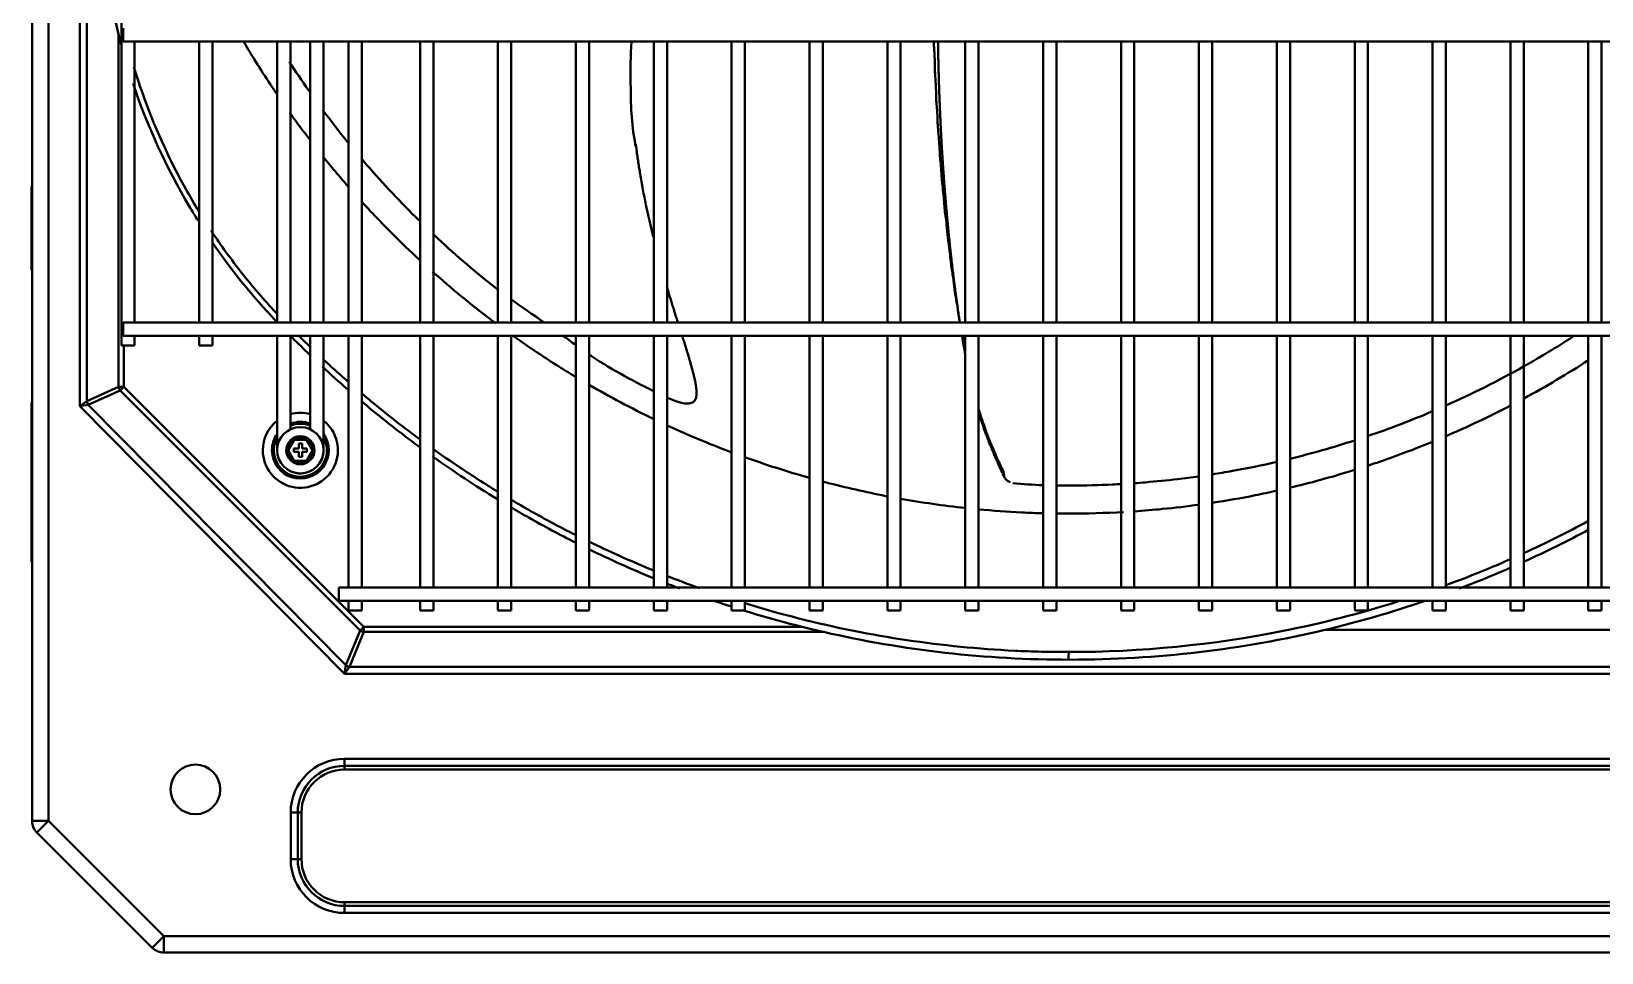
# Model space of a CAD drawing. Extents: x 58467 to 79089, y -33726 to -17391.
# Drawn here: x 72275.28 to 72322.65, y -19329.9 to -19302.1 of the extents above; entities that cross this region are included whole.
import ezdxf

# ---------------------------------------------------------------- set-up
doc = ezdxf.new("R2010")
doc.units = 0
doc.header["$LTSCALE"] = 100
doc.layers.add('+ENTE-ST-DOSEME USTU KONDDRENAJ', color=110, linetype='DOSEMEUSTUKONDENSDRENAJ_LINE', lineweight=40)
doc.linetypes.add('DOSEMEUSTUKONDENSDRENAJ_LINE', pattern='A,300,-40,["CD",Standard,S=15,R=0,X=-35,Y=-7.5],0', length=340)

# ---------------------------------------------------------------- blocks, each defined once
blk = doc.blocks.new('2 KAT SOL')
at = {"color": 3}
for p, q in [((54063.101, -32027.009, -3.539), (54063.101, -31959.004, -3.539)), ((54063.601, -31959.004, -3.539), (54063.601, -32027.009, -3.539)), ((54064.542, -32014.495, -3.539), (54064.542, -31965.44, -3.539)), ((54064.754, -31965.592, -3.539), (54064.754, -32014.343, -3.539)), ((54065.797, -31967.271, -3.539), (54065.797, -32012.664, -3.539)), ((54065.711, -32013.909, -3.539), (54065.711, -32003.262, -3.539)), ((54065.854, -32003.085, -3.539), (54065.854, -32003.285, -3.539)), ((54065.854, -32003.285, -3.539), (54065.854, -32003.485, -3.539)), ((54065.854, -32003.485, -3.539), (54184.216, -32003.485, -3.539)), ((54066.197, -32011.964, -3.539), (54066.197, -32003.485, -3.539)), ((54068.146, -32003.485, -3.539), (54068.146, -32011.964, -3.539)), ((54068.546, -32011.964, -3.539), (54068.546, -32003.485, -3.539)), ((54070.496, -32003.485, -3.539), (54070.496, -32011.963, -3.539)), ((54070.896, -32011.963, -3.539), (54070.896, -32003.485, -3.539)), ((54071.496, -32003.485, -3.539), (54071.496, -32011.964, -3.539)), ((54071.895, -32011.964, -3.539), (54071.896, -32003.485, -3.539)), ((54072.653, -32003.485, -3.539), (54072.653, -32011.963, -3.539)), ((54073.053, -32011.963, -3.539), (54073.053, -32003.485, -3.539)), ((54074.809, -32003.485, -3.539), (54074.809, -32011.963, -3.539)), ((54075.209, -32011.963, -3.539), (54075.209, -32003.485, -3.539)), ((54077.159, -32003.485, -3.539), (54077.159, -32011.963, -3.539)), ((54077.559, -32011.963, -3.539), (54077.559, -32003.485, -3.539)), ((54079.508, -32003.485, -3.539), (54079.508, -32011.963, -3.539)), ((54079.908, -32011.963, -3.539), (54079.908, -32003.485, -3.539)), ((54081.858, -32003.485, -3.539), (54081.858, -32011.963, -3.539)), ((54082.258, -32011.963, -3.539), (54082.258, -32003.485, -3.539)), ((54084.208, -32003.485, -3.539), (54084.208, -32011.963, -3.539)), ((54084.608, -32011.963, -3.539), (54084.608, -32003.485, -3.539)), ((54086.557, -32003.485, -3.539), (54086.557, -32011.963, -3.539)), ((54086.957, -32011.963, -3.539), (54086.957, -32003.485, -3.539)), ((54088.907, -32003.485, -3.539), (54088.907, -32011.963, -3.539)), ((54089.307, -32011.963, -3.539), (54089.307, -32003.485, -3.539)), ((54091.257, -32003.485, -3.539), (54091.257, -32011.963, -3.539)), ((54091.657, -32011.963, -3.539), (54091.657, -32003.485, -3.539)), ((54093.606, -32003.485, -3.539), (54093.606, -32011.963, -3.539)), ((54094.006, -32011.963, -3.539), (54094.006, -32003.485, -3.539)), ((54095.956, -32003.485, -3.539), (54095.956, -32011.963, -3.539)), ((54096.356, -32011.963, -3.539), (54096.356, -32003.485, -3.539)), ((54098.305, -32003.485, -3.539), (54098.305, -32011.963, -3.539)), ((54098.705, -32011.963, -3.539), (54098.705, -32003.485, -3.539)), ((54100.655, -32003.485, -3.539), (54100.655, -32011.963, -3.539)), ((54101.055, -32011.963, -3.539), (54101.055, -32003.485, -3.539)), ((54103.006, -32003.485, -3.539), (54103.006, -32011.963, -3.539)), ((54103.406, -32011.963, -3.539), (54103.406, -32003.485, -3.539)), ((54105.355, -32003.485, -3.539), (54105.355, -32011.963, -3.539)), ((54105.755, -32011.963, -3.539), (54105.755, -32003.485, -3.539)), ((54107.705, -32003.485, -3.539), (54107.705, -32011.963, -3.539)), ((54108.105, -32011.963, -3.539), (54108.105, -32003.485, -3.539)), ((54110.055, -32003.485, -3.539), (54110.055, -32011.963, -3.539)), ((54110.455, -32011.963, -3.539), (54110.455, -32003.485, -3.539)), ((54063.081, -32007.898, -3.539), (54063.081, -32008.198, -3.539)), ((54063.081, -32008.198, -3.539), (54063.081, -32010.382, -3.539)), ((54063.101, -32008.198, -3.539), (54063.081, -32008.198, -3.539)), ((54184.216, -32011.964, -3.539), (54065.854, -32011.964, -3.539)), ((54065.854, -32011.964, -3.539), (54065.854, -32012.164, -3.539)), ((54065.854, -32012.164, -3.539), (54065.854, -32012.364, -3.539)), ((54065.854, -32012.364, -3.539), (54184.216, -32012.364, -3.539)), ((54066.197, -32012.664, -3.539), (54066.197, -32012.364, -3.539)), ((54068.146, -32012.364, -3.539), (54068.146, -32012.664, -3.539)), ((54068.546, -32012.664, -3.539), (54068.546, -32012.364, -3.539)), ((54070.496, -32012.363, -3.539), (54070.496, -32013.498, -3.539)), ((54070.896, -32013.498, -3.539), (54070.896, -32012.363, -3.539)), ((54071.496, -32012.364, -3.539), (54071.496, -32013.498, -3.539)), ((54071.895, -32013.498, -3.539), (54071.895, -32012.364, -3.539)), ((54072.653, -32012.363, -3.539), (54072.653, -32019.962, -3.539)), ((54073.053, -32019.962, -3.539), (54073.053, -32012.363, -3.539)), ((54074.809, -32012.363, -3.539), (54074.809, -32019.962, -3.539)), ((54075.209, -32019.962, -3.539), (54075.209, -32012.363, -3.539)), ((54077.159, -32012.363, -3.539), (54077.159, -32019.962, -3.539)), ((54077.559, -32019.962, -3.539), (54077.559, -32012.363, -3.539)), ((54079.508, -32012.363, -3.539), (54079.508, -32019.962, -3.539)), ((54079.908, -32019.962, -3.539), (54079.908, -32012.363, -3.539)), ((54081.858, -32012.363, -3.539), (54081.858, -32019.962, -3.539)), ((54082.258, -32019.962, -3.539), (54082.258, -32012.363, -3.539)), ((54084.208, -32012.363, -3.539), (54084.208, -32019.962, -3.539)), ((54084.608, -32019.962, -3.539), (54084.608, -32012.363, -3.539)), ((54086.557, -32012.363, -3.539), (54086.557, -32019.962, -3.539)), ((54086.957, -32019.962, -3.539), (54086.957, -32012.363, -3.539)), ((54088.907, -32012.363, -3.539), (54088.907, -32019.962, -3.539)), ((54089.307, -32019.962, -3.539), (54089.307, -32012.363, -3.539)), ((54091.257, -32012.363, -3.539), (54091.257, -32019.962, -3.539)), ((54091.657, -32019.962, -3.539), (54091.657, -32012.363, -3.539)), ((54093.606, -32012.363, -3.539), (54093.606, -32019.962, -3.539)), ((54094.006, -32019.962, -3.539), (54094.006, -32012.363, -3.539)), ((54095.956, -32012.363, -3.539), (54095.956, -32019.962, -3.539)), ((54096.356, -32019.962, -3.539), (54096.356, -32012.363, -3.539)), ((54098.305, -32012.363, -3.539), (54098.305, -32019.962, -3.539)), ((54098.705, -32019.962, -3.539), (54098.705, -32012.363, -3.539)), ((54100.655, -32012.363, -3.539), (54100.655, -32019.962, -3.539)), ((54101.055, -32019.962, -3.539), (54101.055, -32012.363, -3.539)), ((54103.006, -32012.363, -3.539), (54103.006, -32019.962, -3.539)), ((54103.406, -32019.962, -3.539), (54103.406, -32012.363, -3.539)), ((54105.355, -32012.363, -3.539), (54105.355, -32019.962, -3.539)), ((54105.755, -32019.962, -3.539), (54105.755, -32012.363, -3.539)), ((54107.705, -32012.363, -3.539), (54107.705, -32019.962, -3.539)), ((54108.105, -32019.962, -3.539), (54108.105, -32012.363, -3.539)), ((54110.055, -32012.363, -3.539), (54110.055, -32019.962, -3.539)), ((54110.455, -32019.962, -3.539), (54110.455, -32012.363, -3.539)), ((54065.797, -32012.664, -3.539), (54066.197, -32012.664, -3.539)), ((54065.866, -32012.664, -3.539), (54065.866, -32013.909, -3.539)), ((54068.146, -32012.664, -3.539), (54068.546, -32012.664, -3.539)), ((54070.496, -32013.498, -3.539), (54070.496, -32013.781, -3.539)), ((54070.496, -32013.781, -3.539), (54070.496, -32014.147, -3.539)), ((54070.496, -32013.822, -3.539), (54070.496, -32015.806, -3.539)), ((54070.496, -32013.822, -3.539), (54070.496, -32015.82, -3.539)), ((54070.896, -32013.781, -3.539), (54070.896, -32013.498, -3.539)), ((54070.896, -32014.147, -3.539), (54070.896, -32013.781, -3.539)), ((54070.896, -32015.19, -3.539), (54070.896, -32013.822, -3.539)), ((54071.496, -32013.498, -3.539), (54071.496, -32013.781, -3.539)), ((54071.496, -32013.781, -3.539), (54071.496, -32014.147, -3.539)), ((54071.895, -32013.781, -3.539), (54071.895, -32013.498, -3.539)), ((54071.895, -32014.147, -3.539), (54071.895, -32013.781, -3.539)), ((54071.895, -32013.781, -3.539), (54071.895, -32013.781, -3.539)), ((54064.754, -32014.343, -3.539), (54065.711, -32013.909, -3.539)), ((54065.756, -32014.019, -3.539), (54064.799, -32014.453, -3.539)), ((54065.866, -32013.909, -3.539), (54065.711, -32013.909, -3.539)), ((54065.866, -32013.909, -3.539), (54065.756, -32014.019, -3.539)), ((54072.999, -32021.262, -3.539), (54065.756, -32014.019, -3.539)), ((54065.866, -32013.909, -3.539), (54073.109, -32021.152, -3.539)), ((54071.496, -32014.147, -3.539), (54071.496, -32014.429, -3.539)), ((54071.895, -32014.147, -3.539), (54071.895, -32014.147, -3.539)), ((54071.895, -32014.429, -3.539), (54071.895, -32014.147, -3.539)), ((54063.081, -32014.379, -3.539), (54063.081, -32018.862, -3.539)), ((54064.542, -32014.495, -3.539), (54064.754, -32014.343, -3.539)), ((54064.799, -32014.453, -3.539), (54064.542, -32014.495, -3.539)), ((54072.523, -32022.567, -3.539), (54064.542, -32014.495, -3.539)), ((54064.799, -32014.453, -3.539), (54072.565, -32022.309, -3.539)), ((54071.496, -32014.429, -3.539), (54071.496, -32015.19, -3.539)), ((54071.895, -32015.806, -3.539), (54071.895, -32014.429, -3.539)), ((54070.771, -32015.822, -3.539), (54070.983, -32015.454, -3.539)), ((54071.012, -32015.504, -3.539), (54070.829, -32015.822, -3.539)), ((54070.983, -32015.454, -3.539), (54071.408, -32015.454, -3.539)), ((54070.983, -32015.454, -3.539), (54071.012, -32015.504, -3.539)), ((54071.379, -32015.504, -3.539), (54071.012, -32015.504, -3.539)), ((54071.146, -32015.622, -3.539), (54071.246, -32015.622, -3.539)), ((54071.146, -32015.772, -3.539), (54071.146, -32015.622, -3.539)), ((54071.246, -32015.622, -3.539), (54071.246, -32015.772, -3.539)), ((54071.379, -32015.504, -3.539), (54071.408, -32015.454, -3.539)), ((54071.563, -32015.822, -3.539), (54071.379, -32015.504, -3.539)), ((54071.408, -32015.454, -3.539), (54071.621, -32015.822, -3.539)), ((54070.983, -32016.19, -3.539), (54070.771, -32015.822, -3.539)), ((54070.771, -32015.822, -3.539), (54070.829, -32015.822, -3.539)), ((54070.829, -32015.822, -3.539), (54071.012, -32016.14, -3.539)), ((54070.983, -32016.19, -3.539), (54071.012, -32016.14, -3.539)), ((54071.408, -32016.19, -3.539), (54070.983, -32016.19, -3.539)), ((54071.146, -32015.772, -3.539), (54070.996, -32015.772, -3.539)), ((54070.996, -32015.872, -3.539), (54070.996, -32015.772, -3.539)), ((54071.146, -32015.872, -3.539), (54070.996, -32015.872, -3.539)), ((54071.012, -32016.14, -3.539), (54071.379, -32016.14, -3.539)), ((54071.146, -32016.022, -3.539), (54071.146, -32015.872, -3.539)), ((54071.146, -32016.022, -3.539), (54071.246, -32016.022, -3.539)), ((54071.246, -32015.772, -3.539), (54071.396, -32015.772, -3.539)), ((54071.246, -32015.872, -3.539), (54071.246, -32016.022, -3.539)), ((54071.246, -32015.872, -3.539), (54071.396, -32015.872, -3.539)), ((54071.379, -32016.14, -3.539), (54071.563, -32015.822, -3.539)), ((54071.379, -32016.14, -3.539), (54071.408, -32016.19, -3.539)), ((54071.396, -32015.872, -3.539), (54071.396, -32015.772, -3.539)), ((54071.621, -32015.822, -3.539), (54071.408, -32016.19, -3.539)), ((54071.563, -32015.822, -3.539), (54071.621, -32015.822, -3.539)), ((54063.101, -32018.862, -3.539), (54063.081, -32018.862, -3.539)), ((54063.081, -32018.862, -3.539), (54063.081, -32019.162, -3.539)), ((54177.808, -32019.963, -3.539), (54072.353, -32019.963, -3.539)), ((54072.353, -32019.963, -3.539), (54072.353, -32020.163, -3.539)), ((54072.353, -32020.163, -3.539), (54072.353, -32020.363, -3.539)), ((54072.353, -32020.363, -3.539), (54177.808, -32020.363, -3.539)), ((54072.653, -32020.362, -3.539), (54072.653, -32020.663, -3.539)), ((54073.053, -32020.663, -3.539), (54073.053, -32020.362, -3.539)), ((54074.809, -32020.362, -3.539), (54074.809, -32020.663, -3.539)), ((54075.209, -32020.663, -3.539), (54075.209, -32020.362, -3.539)), ((54077.159, -32020.362, -3.539), (54077.159, -32020.663, -3.539)), ((54077.559, -32020.663, -3.539), (54077.559, -32020.362, -3.539)), ((54079.508, -32020.362, -3.539), (54079.508, -32020.663, -3.539)), ((54079.908, -32020.663, -3.539), (54079.908, -32020.362, -3.539)), ((54081.858, -32020.362, -3.539), (54081.858, -32020.663, -3.539)), ((54082.258, -32020.663, -3.539), (54082.258, -32020.362, -3.539)), ((54084.208, -32020.362, -3.539), (54084.208, -32020.663, -3.539)), ((54084.608, -32020.663, -3.539), (54084.608, -32020.362, -3.539)), ((54086.557, -32020.362, -3.539), (54086.557, -32020.663, -3.539)), ((54086.957, -32020.663, -3.539), (54086.957, -32020.362, -3.539)), ((54088.907, -32020.362, -3.539), (54088.907, -32020.663, -3.539)), ((54089.307, -32020.663, -3.539), (54089.307, -32020.362, -3.539)), ((54091.257, -32020.362, -3.539), (54091.257, -32020.663, -3.539)), ((54091.657, -32020.663, -3.539), (54091.657, -32020.362, -3.539)), ((54093.606, -32020.362, -3.539), (54093.606, -32020.663, -3.539)), ((54094.006, -32020.663, -3.539), (54094.006, -32020.362, -3.539)), ((54095.956, -32020.362, -3.539), (54095.956, -32020.663, -3.539)), ((54096.356, -32020.663, -3.539), (54096.356, -32020.362, -3.539)), ((54098.305, -32020.362, -3.539), (54098.305, -32020.663, -3.539)), ((54098.705, -32020.663, -3.539), (54098.705, -32020.362, -3.539)), ((54100.655, -32020.362, -3.539), (54100.655, -32020.663, -3.539)), ((54101.055, -32020.663, -3.539), (54101.055, -32020.362, -3.539)), ((54103.006, -32020.362, -3.539), (54103.006, -32020.663, -3.539)), ((54103.406, -32020.663, -3.539), (54103.406, -32020.362, -3.539)), ((54105.355, -32020.362, -3.539), (54105.355, -32020.663, -3.539)), ((54105.755, -32020.663, -3.539), (54105.755, -32020.362, -3.539)), ((54107.705, -32020.362, -3.539), (54107.705, -32020.663, -3.539)), ((54108.105, -32020.663, -3.539), (54108.105, -32020.362, -3.539)), ((54110.055, -32020.362, -3.539), (54110.055, -32020.663, -3.539)), ((54110.455, -32020.663, -3.539), (54110.455, -32020.362, -3.539)), ((54072.653, -32020.663, -3.539), (54073.053, -32020.663, -3.539)), ((54074.809, -32020.663, -3.539), (54075.209, -32020.663, -3.539)), ((54077.159, -32020.663, -3.539), (54077.559, -32020.663, -3.539)), ((54079.508, -32020.663, -3.539), (54079.908, -32020.663, -3.539)), ((54081.858, -32020.663, -3.539), (54082.258, -32020.663, -3.539)), ((54084.208, -32020.663, -3.539), (54084.608, -32020.663, -3.539)), ((54086.557, -32020.663, -3.539), (54086.957, -32020.663, -3.539)), ((54088.907, -32020.663, -3.539), (54089.307, -32020.663, -3.539)), ((54091.257, -32020.663, -3.539), (54091.657, -32020.663, -3.539)), ((54093.606, -32020.663, -3.539), (54094.006, -32020.663, -3.539)), ((54095.956, -32020.663, -3.539), (54096.356, -32020.663, -3.539)), ((54098.305, -32020.663, -3.539), (54098.705, -32020.663, -3.539)), ((54100.655, -32020.663, -3.539), (54101.055, -32020.663, -3.539)), ((54103.006, -32020.663, -3.539), (54103.406, -32020.663, -3.539)), ((54105.355, -32020.663, -3.539), (54105.755, -32020.663, -3.539)), ((54107.705, -32020.663, -3.539), (54108.105, -32020.663, -3.539)), ((54110.055, -32020.663, -3.539), (54110.455, -32020.663, -3.539)), ((54072.565, -32022.309, -3.539), (54072.999, -32021.262, -3.539)), ((54073.109, -32021.307, -3.539), (54072.675, -32022.355, -3.539)), ((54073.109, -32021.152, -3.539), (54072.999, -32021.262, -3.539)), ((54073.109, -32021.152, -3.539), (54086.336, -32021.152, -3.539)), ((54073.109, -32021.152, -3.539), (54073.109, -32021.307, -3.539)), ((54086.985, -32021.307, -3.539), (54073.109, -32021.307, -3.539)), ((54112.924, -32021.243, -3.539), (54102.103, -32021.243, -3.539)), ((54072.523, -32022.567, -3.539), (54072.565, -32022.309, -3.539)), ((54072.675, -32022.355, -3.539), (54072.523, -32022.567, -3.539)), ((54072.675, -32022.355, -3.539), (54177.529, -32022.355, -3.539)), ((54177.681, -32022.567, -3.539), (54072.523, -32022.567, -3.539)), ((54072.529, -32025.134, -3.539), (54177.674, -32025.134, -3.539)), ((54072.529, -32025.346, -3.539), (54072.529, -32025.134, -3.539)), ((54177.674, -32025.346, -3.539), (54072.529, -32025.346, -3.539)), ((54072.529, -32025.458, -3.539), (54072.529, -32025.346, -3.539)), ((54177.674, -32025.458, -3.539), (54072.529, -32025.458, -3.539)), ((54063.601, -32027.009, -3.539), (54063.101, -32027.009, -3.539)), ((54063.248, -32027.363, -3.539), (54063.601, -32027.009, -3.539)), ((54063.601, -32027.009, -3.539), (54067.079, -32030.483, -3.539)), ((54070.905, -32028.164, -3.539), (54070.905, -32026.758, -3.539)), ((54070.905, -32026.758, -3.539), (54071.118, -32026.758, -3.539)), ((54071.118, -32026.758, -3.539), (54071.118, -32028.164, -3.539)), ((54071.23, -32026.758, -3.539), (54071.118, -32026.758, -3.539)), ((54071.23, -32026.758, -3.539), (54071.23, -32028.164, -3.539)), ((54066.725, -32030.837, -3.539), (54063.248, -32027.363, -3.539)), ((54070.905, -32028.164, -3.539), (54071.118, -32028.164, -3.539)), ((54071.23, -32028.164, -3.539), (54071.118, -32028.164, -3.539)), ((54072.529, -32029.464, -3.539), (54177.674, -32029.464, -3.539)), ((54072.529, -32029.464, -3.539), (54072.529, -32029.576, -3.539)), ((54072.529, -32029.576, -3.539), (54177.674, -32029.576, -3.539)), ((54072.529, -32029.788, -3.539), (54072.529, -32029.576, -3.539)), ((54177.674, -32029.788, -3.539), (54072.529, -32029.788, -3.539)), ((54066.725, -32030.837, -3.539), (54067.079, -32030.483, -3.539)), ((54067.079, -32030.483, -3.539), (54183.081, -32030.483, -3.539)), ((54067.079, -32030.983, -3.539), (54067.079, -32030.483, -3.539)), ((54183.081, -32030.983, -3.539), (54067.079, -32030.983, -3.539))]:
    blk.add_line(p, q, dxfattribs=at)
for centre, radius in [((54071.196, -32015.822, -3.539), 0.7), ((54071.196, -32015.822, -3.539), 0.425), ((54071.196, -32015.822, -3.539), 0.425), ((54068.03, -32026.058, -3.539), 0.75)]:
    blk.add_circle(centre, radius, dxfattribs=at)
for centre, radius, start, end in [((54063.161, -32007.898, -3.539), 0.08, 138.5895, 180), ((54072.529, -32026.758, -3.539), 1.412, 90, 180), ((54072.529, -32026.758, -3.539), 1.3, 90, 180), ((54072.529, -32028.164, -3.539), 1.412, 180, 270), ((54072.529, -32028.164, -3.539), 1.3, 180, 270)]:
    blk.add_arc(centre, radius, start, end, dxfattribs=at)
at = {"color": 3, "extrusion": (0, 0, -1)}
for centre, radius, start, end in [((-54071.196, -32015.822, 3.539), 1.133, 74.6494, 105.3451), ((-54071.196, -32015.822, 3.539), 1.133, 0, 51.8512), ((-54071.196, -32015.822, 3.539), 1.133, 128.1431, 0), ((-54071.196, -32015.822, 3.539), 0.856, 69.5025, 110.4919), ((-54071.196, -32015.822, 3.539), 0.8, 67.978, 112.0104), ((-54071.196, -32015.822, 3.539), 0.856, 0, 35.1956), ((-54071.196, -32015.822, 3.539), 0.856, 144.7874, 0), ((-54071.196, -32015.822, 3.539), 0.8, 0, 28.9576), ((-54071.196, -32015.822, 3.539), 0.8, 151.0199, 0), ((-54063.161, -32019.162, 3.539), 0.08, 318.5895, 0), ((-54072.529, -32026.758, 3.539), 1.624, 0, 90), ((-54063.601, -32027.009, 3.539), 0.5, 315, 0), ((-54072.529, -32028.164, 3.539), 1.624, 270, 0), ((-54067.079, -32030.483, 3.539), 0.5, 270, 315)]:
    blk.add_arc(centre, radius, start, end, dxfattribs=at)
at = {"color": 3}
for centre, major_axis in [((54065.866, -32013.909, -3.539), (0.084, -0.203)), ((54064.909, -32014.343, -3.539), (0.084, -0.203)), ((54073.109, -32021.152, -3.539), (0.203, -0.084)), ((54072.675, -32022.199, -3.539), (0.203, -0.084))]:
    blk.add_ellipse(centre, major_axis=major_axis, ratio=0.678598, start_param=4.438375, end_param=4.986403, dxfattribs=at)
for points, knots in [([(54065.711, -32003.262, -3.539), (54065.423, -32002.109, -3.539), (54065.245, -32000.937, -3.539), (54065.135, -31999.152, -3.539), (54065.199, -31998.556, -3.539), (54065.143, -31997.363, -3.539), (54065.119, -31996.766, -3.539), (54065.009, -31993.778, -3.539), (54064.966, -31991.38, -3.539), (54064.966, -31988.984, -3.539)], [0, 0, 0, 0, 0.25, 0.25, 0.375, 0.375, 0.5, 0.5, 1, 1, 1, 1]), ([(54070.488, -32005.077, -3.539), (54070.42, -32004.977, -3.539), (54070.204, -32004.653, -3.539), (54069.869, -32004.13, -3.539), (54069.61, -32003.702, -3.539), (54069.492, -32003.502, -3.539)], [0, 0, 0, 0, 0.194465, 0.627386, 1, 1, 1, 1]), ([(54081.31, -32006.635, -3.539), (54081.304, -32006.606, -3.539), (54081.185, -32005.993, -3.539), (54081.153, -32004.935, -3.539), (54081.16, -32003.911, -3.539), (54081.182, -32003.485, -3.539)], [0, 0, 0, 0, 0.028763, 0.596266, 1, 1, 1, 1]), ([(54090.311, -32003.484, -3.539), (54090.311, -32003.515, -3.539), (54090.311, -32003.582, -3.539), (54090.316, -32003.694, -3.539), (54090.33, -32003.862, -3.539), (54090.335, -32004.055, -3.539), (54090.337, -32004.276, -3.539), (54090.346, -32004.515, -3.539), (54090.367, -32004.768, -3.539), (54090.377, -32004.982, -3.539), (54090.38, -32005.155, -3.539), (54090.383, -32005.313, -3.539), (54090.406, -32005.519, -3.539), (54090.416, -32005.741, -3.539), (54090.423, -32005.956, -3.539), (54090.438, -32006.188, -3.539), (54090.464, -32006.433, -3.539), (54090.479, -32006.646, -3.539), (54090.486, -32006.82, -3.539), (54090.494, -32006.983, -3.539), (54090.522, -32007.194, -3.539), (54090.536, -32007.426, -3.539), (54090.55, -32007.644, -3.539), (54090.572, -32007.874, -3.539), (54090.602, -32008.113, -3.539), (54090.621, -32008.325, -3.539), (54090.633, -32008.506, -3.539), (54090.649, -32008.677, -3.539), (54090.685, -32008.894, -3.539), (54090.704, -32009.149, -3.539), (54090.727, -32009.377, -3.539), (54090.757, -32009.606, -3.539), (54090.791, -32009.834, -3.539), (54090.812, -32010.059, -3.539), (54090.847, -32010.354, -3.539), (54090.892, -32010.578, -3.539), (54090.919, -32010.84, -3.539), (54090.951, -32011.09, -3.539), (54090.998, -32011.354, -3.539), (54091.033, -32011.577, -3.539), (54091.059, -32011.763, -3.539), (54091.076, -32011.876, -3.539), (54091.089, -32011.94, -3.539), (54091.094, -32011.965, -3.539)], [0, 0, 0, 0, 0.010355, 0.022017, 0.034912, 0.06644, 0.084702, 0.104252, 0.145583, 0.183247, 0.197905, 0.209829, 0.23371, 0.264361, 0.282067, 0.301316, 0.342279, 0.380092, 0.394981, 0.407215, 0.43204, 0.463541, 0.481722, 0.501226, 0.542595, 0.579874, 0.594265, 0.606592, 0.633467, 0.667291, 0.686602, 0.707431, 0.750283, 0.785454, 0.798796, 0.843668, 0.862, 0.881783, 0.924485, 0.963805, 0.979109, 0.991789, 1, 1, 1, 1]), ([(54090.434, -32003.484, -3.539), (54090.435, -32003.526, -3.539), (54090.436, -32003.601, -3.539), (54090.439, -32003.742, -3.539), (54090.441, -32003.875, -3.539), (54090.445, -32004.042, -3.539), (54090.448, -32004.177, -3.539), (54090.452, -32004.346, -3.539), (54090.456, -32004.498, -3.539), (54090.461, -32004.664, -3.539), (54090.465, -32004.811, -3.539), (54090.47, -32004.959, -3.539), (54090.476, -32005.122, -3.539), (54090.482, -32005.27, -3.539), (54090.488, -32005.433, -3.539), (54090.494, -32005.581, -3.539), (54090.502, -32005.748, -3.539), (54090.509, -32005.898, -3.539), (54090.516, -32006.049, -3.539), (54090.524, -32006.214, -3.539), (54090.532, -32006.361, -3.539), (54090.541, -32006.523, -3.539), (54090.549, -32006.668, -3.539), (54090.559, -32006.829, -3.539), (54090.569, -32006.99, -3.539), (54090.579, -32007.135, -3.539), (54090.589, -32007.297, -3.539), (54090.6, -32007.444, -3.539), (54090.611, -32007.608, -3.539), (54090.622, -32007.755, -3.539), (54090.633, -32007.9, -3.539), (54090.646, -32008.059, -3.539), (54090.659, -32008.216, -3.539), (54090.672, -32008.374, -3.539), (54090.685, -32008.531, -3.539), (54090.698, -32008.673, -3.539), (54090.712, -32008.83, -3.539), (54090.725, -32008.971, -3.539), (54090.741, -32009.13, -3.539), (54090.755, -32009.273, -3.539), (54090.769, -32009.415, -3.539), (54090.785, -32009.571, -3.539), (54090.8, -32009.709, -3.539), (54090.817, -32009.862, -3.539), (54090.832, -32009.999, -3.539), (54090.849, -32010.151, -3.539), (54090.867, -32010.302, -3.539), (54090.883, -32010.438, -3.539), (54090.902, -32010.589, -3.539), (54090.919, -32010.726, -3.539), (54090.939, -32010.879, -3.539), (54090.957, -32011.015, -3.539), (54090.975, -32011.15, -3.539), (54090.995, -32011.298, -3.539), (54091.014, -32011.43, -3.539), (54091.035, -32011.576, -3.539), (54091.052, -32011.692, -3.539), (54091.073, -32011.831, -3.539), (54091.085, -32011.913, -3.539), (54091.094, -32011.966, -3.539)], [0, 0, 0, 0, 0.014465, 0.025686, 0.048127, 0.059348, 0.081789, 0.09301, 0.115451, 0.132282, 0.149113, 0.165944, 0.182775, 0.205216, 0.216437, 0.238878, 0.255709, 0.27254, 0.289371, 0.306202, 0.328643, 0.339864, 0.362305, 0.379136, 0.395967, 0.418408, 0.429629, 0.45207, 0.468901, 0.485732, 0.502563, 0.519394, 0.541835, 0.558666, 0.575497, 0.597939, 0.609159, 0.631601, 0.648431, 0.665262, 0.682093, 0.698924, 0.721366, 0.732586, 0.755028, 0.771859, 0.78869, 0.811131, 0.822351, 0.844793, 0.861624, 0.878455, 0.895286, 0.912117, 0.934558, 0.945779, 0.96822, 0.97944, 1, 1, 1, 1]), ([(54066.172, -32004.25, -3.539), (54066.176, -32004.265, -3.539), (54066.181, -32004.279, -3.539), (54066.489, -32005.284, -3.539), (54066.882, -32006.268, -3.539), (54067.591, -32007.685, -3.539), (54067.855, -32008.16, -3.539), (54068.139, -32008.624, -3.539)], [0, 0, 0, 0, 0.009339, 0.009339, 0.659059, 0.659059, 1, 1, 1, 1]), ([(54070.863, -32004.095, -3.539), (54071.049, -32004.381, -3.539), (54071.257, -32004.692, -3.539), (54071.473, -32005, -3.539), (54071.491, -32005.025, -3.539)], [0, 0, 0, 0, 0.918999, 1, 1, 1, 1]), ([(54066.147, -32004.755, -3.539), (54066.581, -32006.048, -3.539), (54067.147, -32007.281, -3.539), (54067.929, -32008.602, -3.539), (54068.019, -32008.748, -3.539), (54068.11, -32008.893, -3.539)], [0, 0, 0, 0, 0.888688, 0.888688, 1, 1, 1, 1]), ([(54071.471, -32006.438, -3.539), (54071.388, -32006.33, -3.539), (54071.185, -32006.062, -3.539), (54070.987, -32005.79, -3.539), (54070.872, -32005.628, -3.539)], [0, 0, 0, 0, 0.406175, 1, 1, 1, 1]), ([(54081.842, -32009.376, -3.539), (54081.834, -32009.345, -3.539), (54081.812, -32009.256, -3.539), (54081.777, -32009.11, -3.539), (54081.737, -32008.936, -3.539), (54081.698, -32008.763, -3.539), (54081.66, -32008.59, -3.539), (54081.619, -32008.398, -3.539), (54081.584, -32008.225, -3.539), (54081.546, -32008.032, -3.539), (54081.517, -32007.876, -3.539), (54081.482, -32007.682, -3.539), (54081.451, -32007.506, -3.539), (54081.419, -32007.309, -3.539), (54081.391, -32007.129, -3.539), (54081.364, -32006.947, -3.539), (54081.339, -32006.765, -3.539), (54081.324, -32006.644, -3.539), (54081.316, -32006.584, -3.539)], [0, 0, 0, 0, 0.034815, 0.097756, 0.160698, 0.223639, 0.28658, 0.349522, 0.433443, 0.475404, 0.559326, 0.601287, 0.685208, 0.74815, 0.811091, 0.874032, 0.936973, 1, 1, 1, 1]), ([(54072.63, -32007.853, -3.539), (54072.502, -32007.707, -3.539), (54072.251, -32007.414, -3.539), (54072.007, -32007.116, -3.539), (54071.886, -32006.966, -3.539)], [0, 0, 0, 0, 0.502284, 1, 1, 1, 1]), ([(54073.042, -32007.025, -3.539), (54073.092, -32007.085, -3.539), (54073.64, -32007.722, -3.539), (54074.224, -32008.341, -3.539), (54074.781, -32008.889, -3.539)], [0, 0, 0, 0, 0.092857, 1, 1, 1, 1]), ([(54073.962, -32009.278, -3.539), (54073.763, -32009.076, -3.539), (54073.446, -32008.754, -3.539), (54073.14, -32008.423, -3.539), (54073.026, -32008.298, -3.539)], [0, 0, 0, 0, 0.627651, 1, 1, 1, 1]), ([(54068.503, -32009.194, -3.539), (54068.651, -32009.417, -3.539), (54068.803, -32009.636, -3.539), (54069.266, -32010.273, -3.539), (54069.589, -32010.682, -3.539), (54070.102, -32011.279, -3.539), (54070.278, -32011.474, -3.539), (54070.467, -32011.676, -3.539), (54070.476, -32011.686, -3.539), (54070.486, -32011.697, -3.539)], [0, 0, 0, 0, 0.252174, 0.252174, 0.74207, 0.74207, 0.987018, 0.987018, 1, 1, 1, 1]), ([(54068.542, -32009.55, -3.539), (54068.775, -32009.889, -3.539), (54069.018, -32010.221, -3.539), (54069.652, -32011.029, -3.539), (54070.055, -32011.496, -3.539), (54070.48, -32011.943, -3.539)], [0, 0, 0, 0, 0.39962, 0.39962, 1, 1, 1, 1]), ([(54075.2, -32009.292, -3.539), (54075.248, -32009.338, -3.539), (54075.868, -32009.921, -3.539), (54076.519, -32010.486, -3.539), (54077.156, -32010.97, -3.539)], [0, 0, 0, 0, 0.077831, 1, 1, 1, 1]), ([(54077.096, -32011.992, -3.539), (54076.745, -32011.73, -3.539), (54076.4, -32011.459, -3.539), (54075.765, -32010.938, -3.539), (54075.473, -32010.688, -3.539), (54075.186, -32010.433, -3.539)], [0, 0, 0, 0, 0.533334, 0.533334, 1, 1, 1, 1]), ([(54082.586, -32011.965, -3.539), (54082.586, -32011.965, -3.539), (54082.571, -32011.918, -3.539), (54082.54, -32011.822, -3.539), (54082.5, -32011.692, -3.539), (54082.458, -32011.56, -3.539), (54082.417, -32011.425, -3.539), (54082.375, -32011.289, -3.539), (54082.333, -32011.151, -3.539), (54082.293, -32011.018, -3.539), (54082.263, -32010.919, -3.539), (54082.249, -32010.871, -3.539)], [0, 0, 0, 0, 0.000305, 0.138428, 0.276551, 0.368633, 0.506756, 0.644879, 0.736961, 0.875084, 1, 1, 1, 1]), ([(54079.491, -32013.601, -3.539), (54079.1, -32013.366, -3.539), (54078.716, -32013.122, -3.539), (54078.102, -32012.712, -3.539), (54077.87, -32012.552, -3.539), (54077.64, -32012.388, -3.539)], [0, 0, 0, 0, 0.617576, 0.617576, 1, 1, 1, 1]), ([(54083.129, -32014.253, -3.539), (54083.134, -32014.239, -3.539), (54083.14, -32014.213, -3.539), (54083.145, -32014.183, -3.539), (54083.149, -32014.138, -3.539), (54083.15, -32014.101, -3.539), (54083.15, -32014.057, -3.539), (54083.147, -32014.006, -3.539), (54083.143, -32013.961, -3.539), (54083.135, -32013.901, -3.539), (54083.127, -32013.849, -3.539), (54083.116, -32013.785, -3.539), (54083.104, -32013.725, -3.539), (54083.087, -32013.649, -3.539), (54083.069, -32013.57, -3.539), (54083.049, -32013.489, -3.539), (54083.03, -32013.416, -3.539), (54083.01, -32013.342, -3.539), (54082.985, -32013.254, -3.539), (54082.959, -32013.163, -3.539), (54082.928, -32013.057, -3.539), (54082.899, -32012.962, -3.539), (54082.869, -32012.865, -3.539), (54082.839, -32012.766, -3.539), (54082.803, -32012.651, -3.539), (54082.766, -32012.533, -3.539), (54082.734, -32012.433, -3.539), (54082.717, -32012.378, -3.539), (54082.709, -32012.353, -3.539)], [0, 0, 0, 0, 0.051203, 0.085927, 0.120651, 0.155375, 0.190098, 0.224822, 0.259546, 0.29427, 0.328994, 0.363718, 0.398442, 0.433165, 0.485251, 0.519975, 0.554699, 0.589423, 0.624147, 0.676233, 0.710956, 0.763042, 0.797766, 0.83249, 0.884576, 0.936662, 0.971386, 1, 1, 1, 1]), ([(54091.158, -32012.363, -3.539), (54091.158, -32012.365, -3.539), (54091.165, -32012.41, -3.539), (54091.18, -32012.497, -3.539), (54091.203, -32012.626, -3.539), (54091.223, -32012.74, -3.539), (54091.241, -32012.84, -3.539), (54091.251, -32012.897, -3.539), (54091.257, -32012.927, -3.539)], [0, 0, 0, 0, 0.008257, 0.234671, 0.461085, 0.687499, 0.838441, 1, 1, 1, 1]), ([(54091.169, -32012.363, -3.539), (54091.17, -32012.372, -3.539), (54091.179, -32012.429, -3.539), (54091.196, -32012.54, -3.539), (54091.224, -32012.704, -3.539), (54091.245, -32012.808, -3.539), (54091.257, -32012.865, -3.539)], [0, 0, 0, 0, 0.049758, 0.328143, 0.614367, 1, 1, 1, 1]), ([(54105.756, -32014.472, -3.539), (54106.546, -32014.121, -3.539), (54107.834, -32013.477, -3.539), (54109.101, -32012.712, -3.539), (54109.589, -32012.397, -3.539)], [0, 0, 0, 0, 0.61117, 1, 1, 1, 1]), ([(54071.877, -32013.07, -3.539), (54071.98, -32013.166, -3.539), (54072.084, -32013.261, -3.539), (54072.338, -32013.492, -3.539), (54072.49, -32013.627, -3.539), (54072.642, -32013.76, -3.539)], [0, 0, 0, 0, 0.410399, 0.410399, 1, 1, 1, 1]), ([(54079.907, -32012.929, -3.539), (54079.931, -32012.946, -3.539), (54080.28, -32013.182, -3.539), (54080.822, -32013.506, -3.539), (54081.459, -32013.84, -3.539), (54081.749, -32013.988, -3.539), (54081.855, -32014.04, -3.539)], [0, 0, 0, 0, 0.039319, 0.566519, 0.843939, 1, 1, 1, 1]), ([(54073.052, -32014.112, -3.539), (54073.172, -32014.214, -3.539), (54073.293, -32014.315, -3.539), (54073.867, -32014.786, -3.539), (54074.329, -32015.146, -3.539), (54074.8, -32015.492, -3.539)], [0, 0, 0, 0, 0.211709, 0.211709, 1, 1, 1, 1]), ([(54082.256, -32014.233, -3.539), (54082.319, -32014.261, -3.539), (54082.488, -32014.334, -3.539), (54082.711, -32014.408, -3.539), (54082.914, -32014.417, -3.539), (54083.005, -32014.392, -3.539), (54083.063, -32014.357, -3.539), (54083.107, -32014.312, -3.539), (54083.125, -32014.272, -3.539), (54083.133, -32014.241, -3.539)], [0, 0, 0, 0, 0.20564, 0.547118, 0.687895, 0.809193, 0.86101, 0.907117, 1, 1, 1, 1]), ([(54073.037, -32014.342, -3.539), (54073.462, -32014.701, -3.539), (54073.895, -32015.048, -3.539), (54074.485, -32015.497, -3.539), (54074.633, -32015.608, -3.539), (54074.783, -32015.718, -3.539)], [0, 0, 0, 0, 0.749906, 0.749906, 1, 1, 1, 1]), ([(54091.656, -32014.657, -3.539), (54091.657, -32014.657, -3.539), (54091.664, -32014.682, -3.539), (54091.682, -32014.743, -3.539), (54091.712, -32014.841, -3.539), (54091.743, -32014.937, -3.539), (54091.77, -32015.02, -3.539), (54091.798, -32015.103, -3.539), (54091.831, -32015.196, -3.539), (54091.864, -32015.287, -3.539), (54091.893, -32015.366, -3.539), (54091.923, -32015.444, -3.539), (54091.953, -32015.521, -3.539), (54091.987, -32015.607, -3.539), (54092.017, -32015.682, -3.539), (54092.047, -32015.754, -3.539), (54092.072, -32015.815, -3.539), (54092.098, -32015.875, -3.539), (54092.126, -32015.943, -3.539), (54092.155, -32016.01, -3.539), (54092.183, -32016.075, -3.539), (54092.205, -32016.127, -3.539), (54092.229, -32016.182, -3.539), (54092.249, -32016.228, -3.539), (54092.273, -32016.281, -3.539), (54092.291, -32016.322, -3.539), (54092.311, -32016.37, -3.539), (54092.329, -32016.411, -3.539), (54092.345, -32016.446, -3.539), (54092.361, -32016.483, -3.539), (54092.368, -32016.499, -3.539), (54092.37, -32016.504, -3.539)], [0, 0, 0, 0, 0.001018, 0.033246, 0.081587, 0.129929, 0.162157, 0.194385, 0.242727, 0.291069, 0.323297, 0.355525, 0.403867, 0.436095, 0.484437, 0.516665, 0.548893, 0.581121, 0.613349, 0.661691, 0.693919, 0.726147, 0.758375, 0.790603, 0.82283, 0.855058, 0.887286, 0.919514, 0.951742, 0.98397, 1, 1, 1, 1]), ([(54091.657, -32014.559, -3.539), (54091.659, -32014.567, -3.539), (54091.671, -32014.606, -3.539), (54091.685, -32014.656, -3.539), (54091.713, -32014.747, -3.539), (54091.754, -32014.87, -3.539), (54091.813, -32015.051, -3.539), (54091.935, -32015.391, -3.539), (54092.087, -32015.765, -3.539), (54092.243, -32016.123, -3.539), (54092.332, -32016.302, -3.539), (54092.386, -32016.414, -3.539), (54092.418, -32016.502, -3.539), (54092.426, -32016.594, -3.539), (54092.435, -32016.639, -3.539), (54092.437, -32016.658, -3.539)], [0, 0, 0, 0, 0.011818, 0.05826, 0.078147, 0.142338, 0.204041, 0.310202, 0.571842, 0.682665, 0.781248, 0.831854, 0.86924, 0.927978, 1, 1, 1, 1]), ([(54084.197, -32015.88, -3.539), (54083.905, -32015.77, -3.539), (54083.616, -32015.656, -3.539), (54082.964, -32015.386, -3.539), (54082.602, -32015.227, -3.539), (54082.244, -32015.061, -3.539)], [0, 0, 0, 0, 0.44095, 0.44095, 1, 1, 1, 1]), ([(54103.377, -32016.296, -3.539), (54103.391, -32016.291, -3.539), (54103.405, -32016.287, -3.539), (54103.645, -32016.208, -3.539), (54103.87, -32016.13, -3.539), (54104.52, -32015.898, -3.539), (54104.941, -32015.736, -3.539), (54105.357, -32015.565, -3.539)], [0, 0, 0, 0, 0.021083, 0.021083, 0.358408, 0.358408, 1, 1, 1, 1]), ([(54070.802, -32016.39, -3.539), (54070.817, -32016.403, -3.539), (54070.859, -32016.435, -3.539), (54070.951, -32016.483, -3.539), (54071.1, -32016.523, -3.539), (54071.308, -32016.527, -3.539), (54071.51, -32016.46, -3.539), (54071.674, -32016.342, -3.539), (54071.791, -32016.207, -3.539), (54071.875, -32016.028, -3.539), (54071.895, -32015.895, -3.539), (54071.896, -32015.822, -3.539)], [0, 0, 0, 0, 0.042244, 0.108681, 0.210744, 0.339451, 0.513473, 0.618017, 0.733965, 0.8613, 1, 1, 1, 1]), ([(54075.209, -32015.788, -3.539), (54075.471, -32015.976, -3.539), (54075.736, -32016.159, -3.539), (54076.381, -32016.59, -3.539), (54076.763, -32016.835, -3.539), (54077.15, -32017.071, -3.539)], [0, 0, 0, 0, 0.415669, 0.415669, 1, 1, 1, 1]), ([(54098.706, -32016.55, -3.539), (54098.91, -32016.518, -3.539), (54099.559, -32016.409, -3.539), (54100.209, -32016.277, -3.539), (54100.655, -32016.174, -3.539)], [0, 0, 0, 0, 0.31466, 1, 1, 1, 1]), ([(54092.379, -32016.524, -3.539), (54092.396, -32016.556, -3.539), (54092.432, -32016.62, -3.539), (54092.473, -32016.694, -3.539), (54092.528, -32016.743, -3.539), (54092.579, -32016.777, -3.539), (54092.607, -32016.791, -3.539)], [0, 0, 0, 0, 0.181976, 0.413188, 0.708779, 1, 1, 1, 1]), ([(54096.357, -32016.817, -3.539), (54096.471, -32016.809, -3.539), (54096.905, -32016.775, -3.539), (54097.554, -32016.71, -3.539), (54098.089, -32016.641, -3.539), (54098.306, -32016.61, -3.539)], [0, 0, 0, 0, 0.175255, 0.666459, 1, 1, 1, 1]), ([(54101.063, -32016.949, -3.539), (54101.625, -32016.816, -3.539), (54102.184, -32016.665, -3.539), (54102.831, -32016.469, -3.539), (54102.92, -32016.442, -3.539), (54103.009, -32016.414, -3.539)], [0, 0, 0, 0, 0.861253, 0.861253, 1, 1, 1, 1]), ([(54088.905, -32017.211, -3.539), (54088.852, -32017.201, -3.539), (54088.798, -32017.19, -3.539), (54088.142, -32017.06, -3.539), (54087.543, -32016.921, -3.539), (54086.949, -32016.763, -3.539)], [0, 0, 0, 0, 0.081892, 0.081892, 1, 1, 1, 1]), ([(54092.693, -32016.813, -3.539), (54092.996, -32016.843, -3.539), (54093.301, -32016.865, -3.539), (54093.603, -32016.876, -3.539), (54093.606, -32016.876, -3.539)], [0, 0, 0, 0, 0.989422, 1, 1, 1, 1]), ([(54094.007, -32016.886, -3.539), (54094.158, -32016.888, -3.539), (54094.725, -32016.888, -3.539), (54095.374, -32016.873, -3.539), (54095.872, -32016.847, -3.539), (54095.957, -32016.842, -3.539)], [0, 0, 0, 0, 0.229112, 0.868027, 1, 1, 1, 1]), ([(54098.711, -32017.407, -3.539), (54099.142, -32017.342, -3.539), (54099.571, -32017.267, -3.539), (54100.22, -32017.138, -3.539), (54100.44, -32017.091, -3.539), (54100.661, -32017.042, -3.539)], [0, 0, 0, 0, 0.659092, 0.659092, 1, 1, 1, 1]), ([(54077.545, -32017.542, -3.539), (54077.724, -32017.648, -3.539), (54077.904, -32017.752, -3.539), (54078.55, -32018.118, -3.539), (54079.021, -32018.369, -3.539), (54079.496, -32018.609, -3.539)], [0, 0, 0, 0, 0.279714, 0.279714, 1, 1, 1, 1]), ([(54077.559, -32017.317, -3.539), (54077.959, -32017.554, -3.539), (54078.365, -32017.782, -3.539), (54079.016, -32018.131, -3.539), (54079.257, -32018.256, -3.539), (54079.5, -32018.378, -3.539)], [0, 0, 0, 0, 0.633211, 0.633211, 1, 1, 1, 1]), ([(54093.605, -32017.724, -3.539), (54093.39, -32017.718, -3.539), (54093.175, -32017.71, -3.539), (54092.525, -32017.678, -3.539), (54092.09, -32017.647, -3.539), (54091.656, -32017.606, -3.539)], [0, 0, 0, 0, 0.331279, 0.331279, 1, 1, 1, 1]), ([(54096.358, -32017.666, -3.539), (54096.643, -32017.647, -3.539), (54096.927, -32017.623, -3.539), (54097.578, -32017.559, -3.539), (54097.945, -32017.515, -3.539), (54098.31, -32017.465, -3.539)], [0, 0, 0, 0, 0.43543, 0.43543, 1, 1, 1, 1]), ([(54079.906, -32018.58, -3.539), (54080.504, -32018.871, -3.539), (54081.111, -32019.145, -3.539), (54081.764, -32019.415, -3.539), (54081.807, -32019.433, -3.539), (54081.849, -32019.45, -3.539)], [0, 0, 0, 0, 0.9348, 0.9348, 1, 1, 1, 1]), ([(54105.76, -32019.894, -3.539), (54106.178, -32019.741, -3.539), (54106.594, -32019.579, -3.539), (54107.244, -32019.31, -3.539), (54107.481, -32019.209, -3.539), (54107.716, -32019.105, -3.539)], [0, 0, 0, 0, 0.635021, 0.635021, 1, 1, 1, 1]), ([(54106.169, -32019.994, -3.539), (54106.272, -32019.955, -3.539), (54106.375, -32019.915, -3.539), (54106.894, -32019.712, -3.539), (54107.309, -32019.54, -3.539), (54107.72, -32019.36, -3.539)], [0, 0, 0, 0, 0.197193, 0.197193, 1, 1, 1, 1]), ([(54084.602, -32020.438, -3.539), (54085.683, -32020.772, -3.539), (54086.78, -32021.051, -3.539), (54088.952, -32021.484, -3.539), (54090.027, -32021.644, -3.539), (54091.654, -32021.805, -3.539), (54092.198, -32021.845, -3.539), (54093.014, -32021.885, -3.539), (54093.286, -32021.895, -3.539), (54093.831, -32021.908, -3.539), (54094.107, -32021.911, -3.539), (54094.376, -32021.911, -3.539)], [0, 0, 0, 0, 0.344826, 0.344826, 0.672413, 0.672413, 0.836207, 0.836207, 0.918103, 0.918103, 1, 1, 1, 1]), ([(54094.377, -32021.911, -3.539), (54096.55, -32021.913, -3.539), (54098.732, -32021.696, -3.539), (54102.018, -32021.042, -3.539), (54103.174, -32020.746, -3.539), (54104.312, -32020.388, -3.539)], [0, 0, 0, 0, 0.642828, 0.642828, 1, 1, 1, 1])]:
    blk.add_open_spline(points, degree=3, knots=knots, dxfattribs=at)
for points in [[(54065.711, -32003.262, -3.539), (54065.738, -32003.37, -3.539), (54065.766, -32003.48, -3.539), (54065.796, -32003.59, -3.539)], [(54071.868, -32005.547, -3.539), (54072.11, -32005.874, -3.539), (54072.362, -32006.199, -3.539), (54072.622, -32006.52, -3.539)], [(54074.786, -32010.071, -3.539), (54074.507, -32009.813, -3.539), (54074.234, -32009.551, -3.539), (54073.962, -32009.278, -3.539)], [(54077.551, -32011.262, -3.539), (54077.878, -32011.499, -3.539), (54078.213, -32011.729, -3.539), (54078.548, -32011.962, -3.539)], [(54070.893, -32012.365, -3.539), (54070.915, -32012.387, -3.539), (54070.937, -32012.409, -3.539), (54070.959, -32012.431, -3.539)], [(54071.147, -32012.369, -3.539), (54071.257, -32012.478, -3.539), (54071.369, -32012.587, -3.539), (54071.481, -32012.695, -3.539)], [(54079.116, -32012.364, -3.539), (54079.246, -32012.457, -3.539), (54079.375, -32012.552, -3.539), (54079.505, -32012.646, -3.539)], [(54070.959, -32012.431, -3.539), (54071.13, -32012.602, -3.539), (54071.302, -32012.77, -3.539), (54071.476, -32012.937, -3.539)], [(54071.868, -32013.307, -3.539), (54072.118, -32013.539, -3.539), (54072.371, -32013.767, -3.539), (54072.627, -32013.991, -3.539)], [(54108.108, -32014.26, -3.539), (54108.774, -32013.9, -3.539), (54109.426, -32013.514, -3.539), (54110.064, -32013.101, -3.539)], [(54081.843, -32014.872, -3.539), (54081.18, -32014.553, -3.539), (54080.529, -32014.208, -3.539), (54079.893, -32013.838, -3.539)], [(54103.406, -32015.392, -3.539), (54104.056, -32015.171, -3.539), (54104.707, -32014.923, -3.539), (54105.356, -32014.646, -3.539)], [(54105.761, -32015.395, -3.539), (54106.424, -32015.111, -3.539), (54107.074, -32014.803, -3.539), (54107.711, -32014.471, -3.539)], [(54101.055, -32016.079, -3.539), (54101.704, -32015.92, -3.539), (54102.355, -32015.736, -3.539), (54103.006, -32015.525, -3.539)], [(54075.185, -32016.009, -3.539), (54075.823, -32016.463, -3.539), (54076.478, -32016.895, -3.539), (54077.145, -32017.302, -3.539)], [(54086.551, -32016.654, -3.539), (54085.892, -32016.468, -3.539), (54085.24, -32016.259, -3.539), (54084.596, -32016.027, -3.539)], [(54091.255, -32017.565, -3.539), (54090.601, -32017.494, -3.539), (54089.95, -32017.401, -3.539), (54089.303, -32017.285, -3.539)], [(54094.376, -32017.734, -3.539), (54094.252, -32017.734, -3.539), (54094.129, -32017.734, -3.539), (54094.006, -32017.732, -3.539)], [(54094.376, -32017.734, -3.539), (54094.931, -32017.734, -3.539), (54095.482, -32017.718, -3.539), (54096.031, -32017.687, -3.539)], [(54108.114, -32018.926, -3.539), (54108.773, -32018.625, -3.539), (54109.424, -32018.301, -3.539), (54110.063, -32017.956, -3.539)], [(54108.115, -32019.184, -3.539), (54108.777, -32018.883, -3.539), (54109.43, -32018.56, -3.539), (54110.068, -32018.218, -3.539)], [(54079.896, -32018.807, -3.539), (54080.537, -32019.12, -3.539), (54081.188, -32019.411, -3.539), (54081.848, -32019.681, -3.539)], [(54082.247, -32019.842, -3.539), (54082.375, -32019.892, -3.539), (54082.503, -32019.942, -3.539), (54082.632, -32019.99, -3.539)], [(54082.254, -32019.613, -3.539), (54082.581, -32019.742, -3.539), (54082.911, -32019.866, -3.539), (54083.241, -32019.984, -3.539)], [(54083.67, -32020.365, -3.539), (54083.847, -32020.425, -3.539), (54084.023, -32020.484, -3.539), (54084.201, -32020.541, -3.539)], [(54102.103, -32021.243, -3.539), (54103.121, -32021.001, -3.539), (54104.122, -32020.712, -3.539), (54105.106, -32020.376, -3.539)], [(54084.599, -32020.667, -3.539), (54085.172, -32020.844, -3.539), (54085.751, -32021.005, -3.539), (54086.336, -32021.152, -3.539)], [(54086.336, -32021.152, -3.539), (54086.554, -32021.206, -3.539), (54086.772, -32021.258, -3.539), (54086.985, -32021.307, -3.539)], [(54094.406, -32022.143, -3.539), (54091.866, -32022.145, -3.539), (54089.395, -32021.859, -3.539), (54086.985, -32021.307, -3.539)], [(54102.103, -32021.243, -3.539), (54099.605, -32021.837, -3.539), (54097.041, -32022.145, -3.539), (54094.406, -32022.143, -3.539)], [(54094.377, -32021.911, -3.539), (54094.377, -32021.968, -3.539), (54094.376, -32022.052, -3.539), (54094.376, -32022.142, -3.539)]]:
    blk.add_open_spline(points, degree=3, dxfattribs=at)

msp = doc.modelspace()

# ---------------------------------------------------------------- block references
at = {"layer": '+ENTE-ST-DOSEME USTU KONDDRENAJ', "color": 3, "linetype": 'Continuous'}
msp.add_blockref('2 KAT SOL', (18212.194, 12701.082), dxfattribs=at)

doc.saveas('drawing.dxf')
